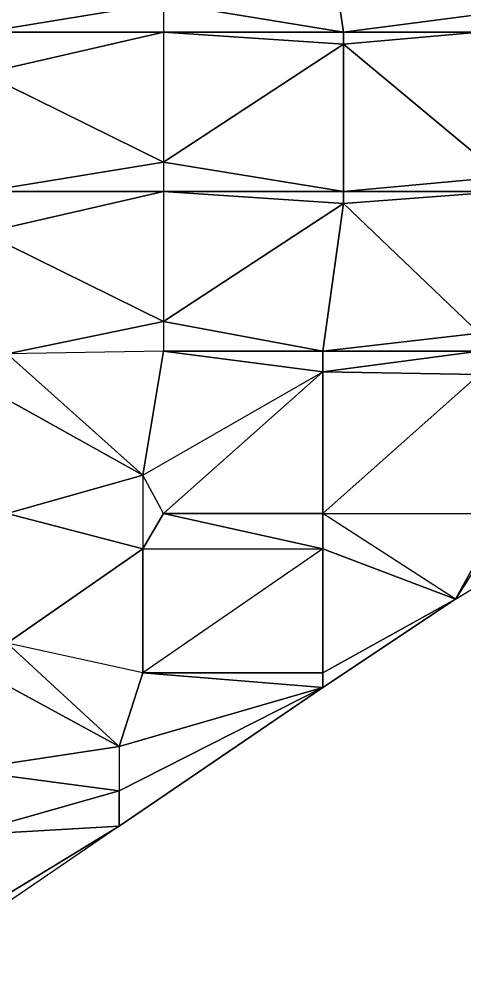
# Model space of a CAD drawing. Header units: metres. Extents: x 121.06818 to 121.07159, y 3.17836 to 3.18313.
# Drawn here: x 121.070927 to 121.0710779, y 3.178373 to 3.1786935 of the extents above; entities that cross this region are included whole.
import ezdxf

# ---------------------------------------------------------------- set-up
doc = ezdxf.new("R2010")
doc.units = ezdxf.units.M

msp = doc.modelspace()

# ---------------------------------------------------------------- linework, layer by layer
at = {"layer": 'DELAUNEY101', "color": 252}
msp.add_3dface([(121.070961, 3.17842, 0.0105), (121.070892, 3.178378, 0.01049), (121.070908, 3.178417, 0.01049)], dxfattribs=at)
at = {"layer": 'DELAUNEY1077', "color": 252}
msp.add_3dface([(121.070976, 3.178689, 0.0105), (121.070915, 3.178689, 0.01049), (121.070976, 3.178699, 0.0105)], dxfattribs=at)
at = {"layer": 'DELAUNEY1091', "color": 252}
msp.add_3dface([(121.070976, 3.178689, 0.0105), (121.071037, 3.178689, 0.01051), (121.070976, 3.178699, 0.0105)], dxfattribs=at)
at = {"layer": 'DELAUNEY1108', "color": 252}
msp.add_3dface([(121.071037, 3.178689, 0.01051), (121.071083, 3.178689, 0.01052), (121.071083, 3.178695, 0.01052)], dxfattribs=at)
at = {"layer": 'DELAUNEY1130', "color": 252}
msp.add_3dface([(121.071037, 3.178689, 0.01051), (121.071083, 3.178695, 0.01052), (121.07103, 3.178736, 0.01051)], dxfattribs=at)
at = {"layer": 'DELAUNEY1141', "color": 252}
msp.add_3dface([(121.070976, 3.178699, 0.0105), (121.070915, 3.178689, 0.01049), (121.070915, 3.178731, 0.01049)], dxfattribs=at)
at = {"layer": 'DELAUNEY1157', "color": 252}
msp.add_3dface([(121.070976, 3.178699, 0.0105), (121.071037, 3.178689, 0.01051), (121.07103, 3.178736, 0.01051)], dxfattribs=at)
at = {"layer": 'DELAUNEY122', "color": 252}
msp.add_3dface([(121.070961, 3.17842, 0.0105), (121.070908, 3.178417, 0.01049), (121.070961, 3.178432, 0.0105)], dxfattribs=at)
at = {"layer": 'DELAUNEY189', "color": 252}
msp.add_3dface([(121.070961, 3.178432, 0.0105), (121.070908, 3.178417, 0.01049), (121.070908, 3.178439, 0.01049)], dxfattribs=at)
at = {"layer": 'DELAUNEY190', "color": 252}
msp.add_3dface([(121.070961, 3.17842, 0.0105), (121.070961, 3.178432, 0.0105), (121.07103, 3.178467, 0.01051)], dxfattribs=at)
at = {"layer": 'DELAUNEY198', "color": 252}
msp.add_3dface([(121.070961, 3.178432, 0.0105), (121.07103, 3.178467, 0.01051), (121.070961, 3.178447, 0.0105)], dxfattribs=at)
at = {"layer": 'DELAUNEY201', "color": 252}
msp.add_3dface([(121.070961, 3.178432, 0.0105), (121.070908, 3.178439, 0.01049), (121.070961, 3.178447, 0.0105)], dxfattribs=at)
at = {"layer": 'DELAUNEY220', "color": 252}
msp.add_3dface([(121.070961, 3.178447, 0.0105), (121.070908, 3.178439, 0.01049), (121.070915, 3.178472, 0.01049)], dxfattribs=at)
at = {"layer": 'DELAUNEY224', "color": 252}
msp.add_3dface([(121.070961, 3.178447, 0.0105), (121.07103, 3.178467, 0.01051), (121.070969, 3.178472, 0.0105)], dxfattribs=at)
at = {"layer": 'DELAUNEY238', "color": 252}
msp.add_3dface([(121.070961, 3.178447, 0.0105), (121.070969, 3.178472, 0.0105), (121.070923, 3.178482, 0.01049)], dxfattribs=at)
at = {"layer": 'DELAUNEY244', "color": 252}
msp.add_3dface([(121.070961, 3.178447, 0.0105), (121.070915, 3.178472, 0.01049), (121.070923, 3.178482, 0.01049)], dxfattribs=at)
at = {"layer": 'DELAUNEY245', "color": 252}
msp.add_3dface([(121.070969, 3.178472, 0.0105), (121.07103, 3.178467, 0.01051), (121.07103, 3.178472, 0.01051)], dxfattribs=at)
at = {"layer": 'DELAUNEY279', "color": 252}
msp.add_3dface([(121.070969, 3.178472, 0.0105), (121.070923, 3.178482, 0.01049), (121.070969, 3.178514, 0.0105)], dxfattribs=at)
at = {"layer": 'DELAUNEY280', "color": 252}
msp.add_3dface([(121.070969, 3.178472, 0.0105), (121.07103, 3.178472, 0.01051), (121.07103, 3.178514, 0.01051)], dxfattribs=at)
at = {"layer": 'DELAUNEY281', "color": 252}
msp.add_3dface([(121.07103, 3.178467, 0.01051), (121.07103, 3.178472, 0.01051), (121.071075, 3.178497, 0.01052)], dxfattribs=at)
at = {"layer": 'DELAUNEY284', "color": 252}
msp.add_3dface([(121.07103, 3.178472, 0.01051), (121.071075, 3.178497, 0.01052), (121.07103, 3.178514, 0.01051)], dxfattribs=at)
at = {"layer": 'DELAUNEY324', "color": 252}
msp.add_3dface([(121.070969, 3.178514, 0.0105), (121.070923, 3.178482, 0.01049), (121.070923, 3.178526, 0.01049)], dxfattribs=at)
at = {"layer": 'DELAUNEY325', "color": 252}
msp.add_3dface([(121.070969, 3.178472, 0.0105), (121.070969, 3.178514, 0.0105), (121.07103, 3.178514, 0.01051)], dxfattribs=at)
at = {"layer": 'DELAUNEY326', "color": 252}
msp.add_3dface([(121.071091, 3.178522, 0.01052), (121.071075, 3.178497, 0.01052), (121.071091, 3.178526, 0.01052)], dxfattribs=at)
at = {"layer": 'DELAUNEY336', "color": 252}
msp.add_3dface([(121.070969, 3.178514, 0.0105), (121.07103, 3.178514, 0.01051), (121.070976, 3.178526, 0.0105)], dxfattribs=at)
at = {"layer": 'DELAUNEY337', "color": 252}
msp.add_3dface([(121.07103, 3.178514, 0.01051), (121.071075, 3.178497, 0.01052), (121.07103, 3.178526, 0.01051)], dxfattribs=at)
at = {"layer": 'DELAUNEY349', "color": 252}
msp.add_3dface([(121.070969, 3.178514, 0.0105), (121.070976, 3.178526, 0.0105), (121.070969, 3.178539, 0.0105)], dxfattribs=at)
at = {"layer": 'DELAUNEY353', "color": 252}
msp.add_3dface([(121.070969, 3.178514, 0.0105), (121.070923, 3.178526, 0.01049), (121.070969, 3.178539, 0.0105)], dxfattribs=at)
at = {"layer": 'DELAUNEY354', "color": 252}
msp.add_3dface([(121.070976, 3.178526, 0.0105), (121.07103, 3.178514, 0.01051), (121.07103, 3.178526, 0.01051)], dxfattribs=at)
at = {"layer": 'DELAUNEY392', "color": 252}
msp.add_3dface([(121.070976, 3.178526, 0.0105), (121.07103, 3.178526, 0.01051), (121.07103, 3.178574, 0.01051)], dxfattribs=at)
at = {"layer": 'DELAUNEY397', "color": 252}
msp.add_3dface([(121.07103, 3.178526, 0.01051), (121.071091, 3.178526, 0.01052), (121.071083, 3.178573, 0.01052)], dxfattribs=at)
at = {"layer": 'DELAUNEY398', "color": 252}
msp.add_3dface([(121.071091, 3.178526, 0.01052), (121.071075, 3.178497, 0.01052), (121.07103, 3.178526, 0.01051)], dxfattribs=at)
at = {"layer": 'DELAUNEY410', "color": 252}
msp.add_3dface([(121.070969, 3.178539, 0.0105), (121.070923, 3.178526, 0.01049), (121.070915, 3.178569, 0.01049)], dxfattribs=at)
at = {"layer": 'DELAUNEY411', "color": 252}
msp.add_3dface([(121.070976, 3.178526, 0.0105), (121.070969, 3.178539, 0.0105), (121.07103, 3.178574, 0.01051)], dxfattribs=at)
at = {"layer": 'DELAUNEY446', "color": 252}
msp.add_3dface([(121.07103, 3.178526, 0.01051), (121.071083, 3.178573, 0.01052), (121.07103, 3.178574, 0.01051)], dxfattribs=at)
at = {"layer": 'DELAUNEY458', "color": 252}
msp.add_3dface([(121.070969, 3.178539, 0.0105), (121.07103, 3.178574, 0.01051), (121.070976, 3.178581, 0.0105)], dxfattribs=at)
at = {"layer": 'DELAUNEY459', "color": 252}
msp.add_3dface([(121.07103, 3.178574, 0.01051), (121.071083, 3.178573, 0.01052), (121.071083, 3.178581, 0.01052)], dxfattribs=at)
at = {"layer": 'DELAUNEY465', "color": 252}
msp.add_3dface([(121.070969, 3.178539, 0.0105), (121.070915, 3.178569, 0.01049), (121.070923, 3.17858, 0.01049)], dxfattribs=at)
at = {"layer": 'DELAUNEY466', "color": 252}
msp.add_3dface([(121.070969, 3.178539, 0.0105), (121.070976, 3.178581, 0.0105), (121.070923, 3.17858, 0.01049)], dxfattribs=at)
at = {"layer": 'DELAUNEY472', "color": 252}
msp.add_3dface([(121.070976, 3.178581, 0.0105), (121.07103, 3.178574, 0.01051), (121.07103, 3.178581, 0.01051)], dxfattribs=at)
at = {"layer": 'DELAUNEY488', "color": 252}
msp.add_3dface([(121.070976, 3.178581, 0.0105), (121.070923, 3.17858, 0.01049), (121.070976, 3.178591, 0.0105)], dxfattribs=at)
at = {"layer": 'DELAUNEY513', "color": 252}
msp.add_3dface([(121.07103, 3.178574, 0.01051), (121.071083, 3.178581, 0.01052), (121.07103, 3.178581, 0.01051)], dxfattribs=at)
at = {"layer": 'DELAUNEY521', "color": 252}
msp.add_3dface([(121.070976, 3.178581, 0.0105), (121.07103, 3.178581, 0.01051), (121.070976, 3.178591, 0.0105)], dxfattribs=at)
at = {"layer": 'DELAUNEY531', "color": 252}
msp.add_3dface([(121.07103, 3.178581, 0.01051), (121.071083, 3.178581, 0.01052), (121.071083, 3.178587, 0.01052)], dxfattribs=at)
at = {"layer": 'DELAUNEY537', "color": 252}
msp.add_3dface([(121.07103, 3.178581, 0.01051), (121.071083, 3.178587, 0.01052), (121.071037, 3.178631, 0.01051)], dxfattribs=at)
at = {"layer": 'DELAUNEY542', "color": 252}
msp.add_3dface([(121.070976, 3.178591, 0.0105), (121.070923, 3.17858, 0.01049), (121.070915, 3.178621, 0.01049)], dxfattribs=at)
at = {"layer": 'DELAUNEY547', "color": 252}
msp.add_3dface([(121.070976, 3.178591, 0.0105), (121.07103, 3.178581, 0.01051), (121.071037, 3.178631, 0.01051)], dxfattribs=at)
at = {"layer": 'DELAUNEY62', "color": 252}
msp.add_3dface([(121.070961, 3.17842, 0.0105), (121.070892, 3.178373, 0.01049), (121.070892, 3.178378, 0.01049)], dxfattribs=at)
at = {"layer": 'DELAUNEY624', "color": 252}
msp.add_3dface([(121.071037, 3.178631, 0.01051), (121.071083, 3.178587, 0.01052), (121.071091, 3.178635, 0.01052)], dxfattribs=at)
at = {"layer": 'DELAUNEY63', "color": 252}
msp.add_3dface([(121.070961, 3.17842, 0.0105), (121.07103, 3.178467, 0.01051), (121.070961, 3.178432, 0.0105)], dxfattribs=at)
at = {"layer": 'DELAUNEY636', "color": 252}
msp.add_3dface([(121.070976, 3.178591, 0.0105), (121.070915, 3.178621, 0.01049), (121.070976, 3.178635, 0.0105)], dxfattribs=at)
at = {"layer": 'DELAUNEY64', "color": 252}
msp.add_3dface([(121.07103, 3.178467, 0.01051), (121.071075, 3.178497, 0.01052), (121.07103, 3.178472, 0.01051)], dxfattribs=at)
at = {"layer": 'DELAUNEY649', "color": 252}
msp.add_3dface([(121.070976, 3.178591, 0.0105), (121.071037, 3.178631, 0.01051), (121.070976, 3.178635, 0.0105)], dxfattribs=at)
at = {"layer": 'DELAUNEY65', "color": 252}
msp.add_3dface([(121.071075, 3.178497, 0.01052), (121.071121, 3.178525, 0.01053), (121.071091, 3.178522, 0.01052)], dxfattribs=at)
at = {"layer": 'DELAUNEY66', "color": 252}
msp.add_3dface([(121.071075, 3.178497, 0.01052), (121.071121, 3.178525, 0.01053), (121.071091, 3.178526, 0.01052)], dxfattribs=at)
at = {"layer": 'DELAUNEY682', "color": 252}
msp.add_3dface([(121.070976, 3.178635, 0.0105), (121.070915, 3.178621, 0.01049), (121.070915, 3.178635, 0.01049)], dxfattribs=at)
at = {"layer": 'DELAUNEY701', "color": 252}
msp.add_3dface([(121.070976, 3.178635, 0.0105), (121.071037, 3.178631, 0.01051), (121.071037, 3.178635, 0.01051)], dxfattribs=at)
at = {"layer": 'DELAUNEY702', "color": 252}
msp.add_3dface([(121.071037, 3.178631, 0.01051), (121.071091, 3.178635, 0.01052), (121.071037, 3.178635, 0.01051)], dxfattribs=at)
at = {"layer": 'DELAUNEY789', "color": 252}
msp.add_3dface([(121.070976, 3.178635, 0.0105), (121.070915, 3.178635, 0.01049), (121.070976, 3.178645, 0.0105)], dxfattribs=at)
at = {"layer": 'DELAUNEY811', "color": 252}
msp.add_3dface([(121.070976, 3.178635, 0.0105), (121.071037, 3.178635, 0.01051), (121.070976, 3.178645, 0.0105)], dxfattribs=at)
at = {"layer": 'DELAUNEY826', "color": 252}
msp.add_3dface([(121.071037, 3.178635, 0.01051), (121.071091, 3.178635, 0.01052), (121.071091, 3.17864, 0.01052)], dxfattribs=at)
at = {"layer": 'DELAUNEY837', "color": 252}
msp.add_3dface([(121.071037, 3.178635, 0.01051), (121.071091, 3.17864, 0.01052), (121.071037, 3.178685, 0.01051)], dxfattribs=at)
at = {"layer": 'DELAUNEY849', "color": 252}
msp.add_3dface([(121.070976, 3.178645, 0.0105), (121.070915, 3.178635, 0.01049), (121.070915, 3.178675, 0.01049)], dxfattribs=at)
at = {"layer": 'DELAUNEY864', "color": 252}
msp.add_3dface([(121.070976, 3.178645, 0.0105), (121.071037, 3.178635, 0.01051), (121.071037, 3.178685, 0.01051)], dxfattribs=at)
at = {"layer": 'DELAUNEY927', "color": 252}
msp.add_3dface([(121.070976, 3.178645, 0.0105), (121.070915, 3.178675, 0.01049), (121.070976, 3.178689, 0.0105)], dxfattribs=at)
at = {"layer": 'DELAUNEY939', "color": 252}
msp.add_3dface([(121.070976, 3.178645, 0.0105), (121.071037, 3.178685, 0.01051), (121.070976, 3.178689, 0.0105)], dxfattribs=at)
at = {"layer": 'DELAUNEY952', "color": 252}
msp.add_3dface([(121.071037, 3.178685, 0.01051), (121.071091, 3.17864, 0.01052), (121.071083, 3.178689, 0.01052)], dxfattribs=at)
at = {"layer": 'DELAUNEY953', "color": 252}
msp.add_3dface([(121.071037, 3.178685, 0.01051), (121.071083, 3.178689, 0.01052), (121.071037, 3.178689, 0.01051)], dxfattribs=at)
at = {"layer": 'DELAUNEY97', "color": 252}
msp.add_3dface([(121.070892, 3.178373, 0.01049), (121.070892, 3.178378, 0.01049), (121.070961, 3.17842, 0.0105)], dxfattribs=at)
at = {"layer": 'DELAUNEY980', "color": 252}
msp.add_3dface([(121.070976, 3.178689, 0.0105), (121.070915, 3.178675, 0.01049), (121.070915, 3.178689, 0.01049)], dxfattribs=at)
at = {"layer": 'DELAUNEY992', "color": 252}
msp.add_3dface([(121.070976, 3.178689, 0.0105), (121.071037, 3.178685, 0.01051), (121.071037, 3.178689, 0.01051)], dxfattribs=at)

doc.saveas('drawing.dxf')
